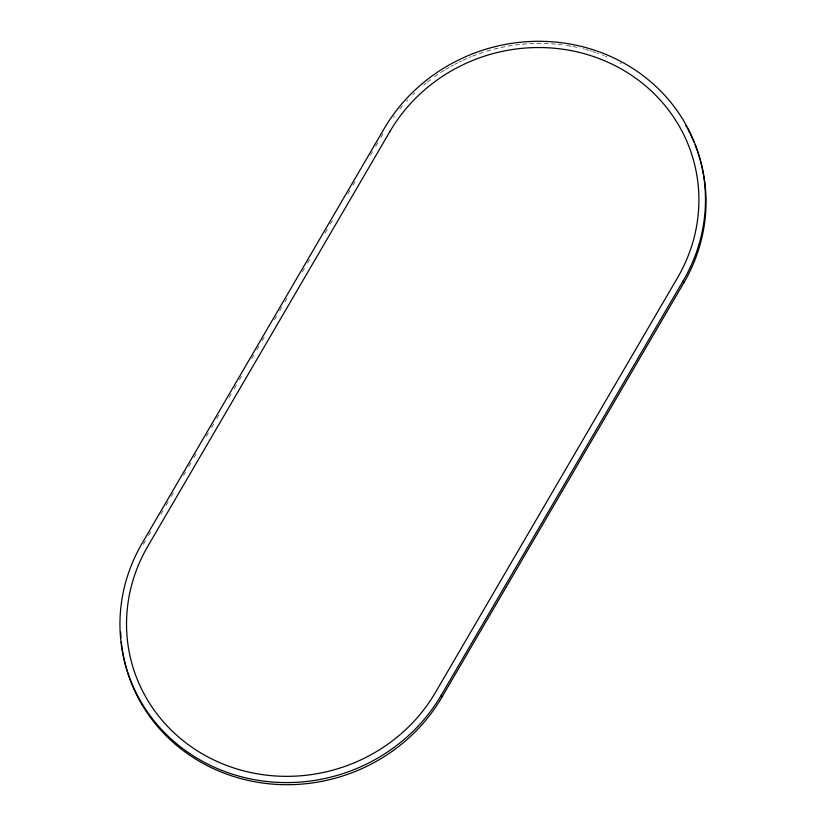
<?xml version="1.0" encoding="UTF-8"?>
<svg xmlns="http://www.w3.org/2000/svg" width="826" height="826" viewBox="0 0 826 826"><rect width="100%" height="100%" fill="white"/><g stroke="black" fill="none" stroke-linecap="round" stroke-linejoin="round"><path stroke-width="0.62" stroke-dasharray="4.13 3.1" d="M143.352 544.303L145.954 539.853M148.546 535.403L151.148 530.963M160.874 514.288L163.476 509.838M166.067 505.388L168.669 500.948M171.261 496.498L173.852 492.048M183.589 475.373L186.18 470.934M188.782 466.483L191.374 462.033M193.976 457.594L196.567 453.144M206.304 436.469L208.895 432.019M211.497 427.579L214.089 423.129M216.68 418.679L219.282 414.239M229.019 397.564L231.61 393.114M234.202 388.664L236.804 384.224M239.395 379.774L241.997 375.324M251.724 358.649L254.325 354.199M256.917 349.759L259.519 345.309M262.11 340.859L264.702 336.419M274.438 319.745L277.04 315.295M279.632 310.844L282.224 306.405M284.825 301.955L287.417 297.505M302.347 271.94L304.939 267.49M307.54 263.05L310.132 258.6M325.062 233.035L327.654 228.585M330.245 224.135L332.847 219.695M347.767 194.12L350.369 189.681M352.96 185.231L355.562 180.78M370.482 155.216L373.084 150.766M375.675 146.326L378.267 141.876M380.869 137.426L383.46 132.986M393.537 117.251A172.397 162.608 -15.4 0 1 394.405 116.063M399.805 109.073A172.397 162.608 -15.4 0 1 403.615 104.572M406.568 101.268A172.397 162.608 -15.4 0 1 407.579 100.183M412.752 94.887A172.397 162.608 -15.4 0 1 414.889 92.822M423.79 84.944A172.397 162.608 -15.4 0 1 426.102 83.054M427.269 82.135A172.397 162.608 -15.4 0 1 430.821 79.41M434.435 76.777A172.397 162.608 -15.4 0 1 438.131 74.237M440.63 72.585A172.397 162.608 -15.4 0 1 444.429 70.189M445.71 69.415A172.397 162.608 -15.4 0 1 449.592 67.154M450.893 66.41A172.397 162.608 -15.4 0 1 453.526 64.975M454.858 64.273A172.397 162.608 -15.4 0 1 457.521 62.9M458.864 62.229A172.397 162.608 -15.4 0 1 461.569 60.928M462.932 60.288A172.397 162.608 -15.4 0 1 471.202 56.705M472.596 56.147A172.397 162.608 -15.4 0 1 485.358 51.656M486.803 51.212A172.397 162.608 -15.4 0 1 492.585 49.56M494.041 49.178A172.397 162.608 -15.4 0 1 556.538 44.222M558.025 44.367A172.397 162.608 -15.4 0 1 565.428 45.296M566.894 45.523A172.397 162.608 -15.4 0 1 571.303 46.256M572.759 46.535A172.397 162.608 -15.4 0 1 580.028 48.073M582.908 48.775A172.397 162.608 -15.4 0 1 584.343 49.137M585.779 49.519A172.397 162.608 -15.4 0 1 588.628 50.314M590.043 50.727A172.397 162.608 -15.4 0 1 591.457 51.16M592.872 51.594A172.397 162.608 -15.4 0 1 595.68 52.513M597.074 52.988A172.397 162.608 -15.4 0 1 598.468 53.473M602.619 55.001A172.397 162.608 -15.4 0 1 603.992 55.538M605.355 56.085A172.397 162.608 -15.4 0 1 606.718 56.643M620.016 62.828A172.397 162.608 -15.4 0 1 621.307 63.499"/><path stroke-width="1.24" d="M441.239 695.244L683.298 280.592A172.397 162.608 -15.4 0 0 618.127 60.04A172.397 162.608 -15.4 0 0 384.183 128.649L142.124 543.302A172.397 162.608 -15.4 0 0 207.285 763.843A172.397 162.608 -15.4 0 0 441.239 695.244L441.817 697.351A172.397 162.608 -15.4 0 1 259.684 782.594A172.397 162.608 -15.4 0 1 122.031 647.718M441.817 697.351L683.876 282.699A172.397 162.608 -15.4 0 0 695.1 144.808M683.298 280.592L683.876 282.699M121.845 646.304A172.397 162.608 -15.4 0 1 121.35 642.07M120.968 637.827A172.397 162.608 -15.4 0 1 120.648 632.148M685.848 125.614A172.397 162.608 -15.4 0 1 686.551 126.853M687.242 128.102A172.397 162.608 -15.4 0 1 687.913 129.352M688.585 130.611A172.397 162.608 -15.4 0 1 689.875 133.141M690.505 134.421A172.397 162.608 -15.4 0 1 692.322 138.283M692.9 139.573A172.397 162.608 -15.4 0 1 694.026 142.186M389.893 131.561L147.854 546.192A165.809 156.393 -15.4 0 0 210.516 758.32A165.809 156.393 -15.4 0 0 435.529 692.322L677.568 277.701A165.809 156.393 -15.4 0 0 614.905 65.564A165.809 156.393 -15.4 0 0 389.882 131.561"/></g></svg>
